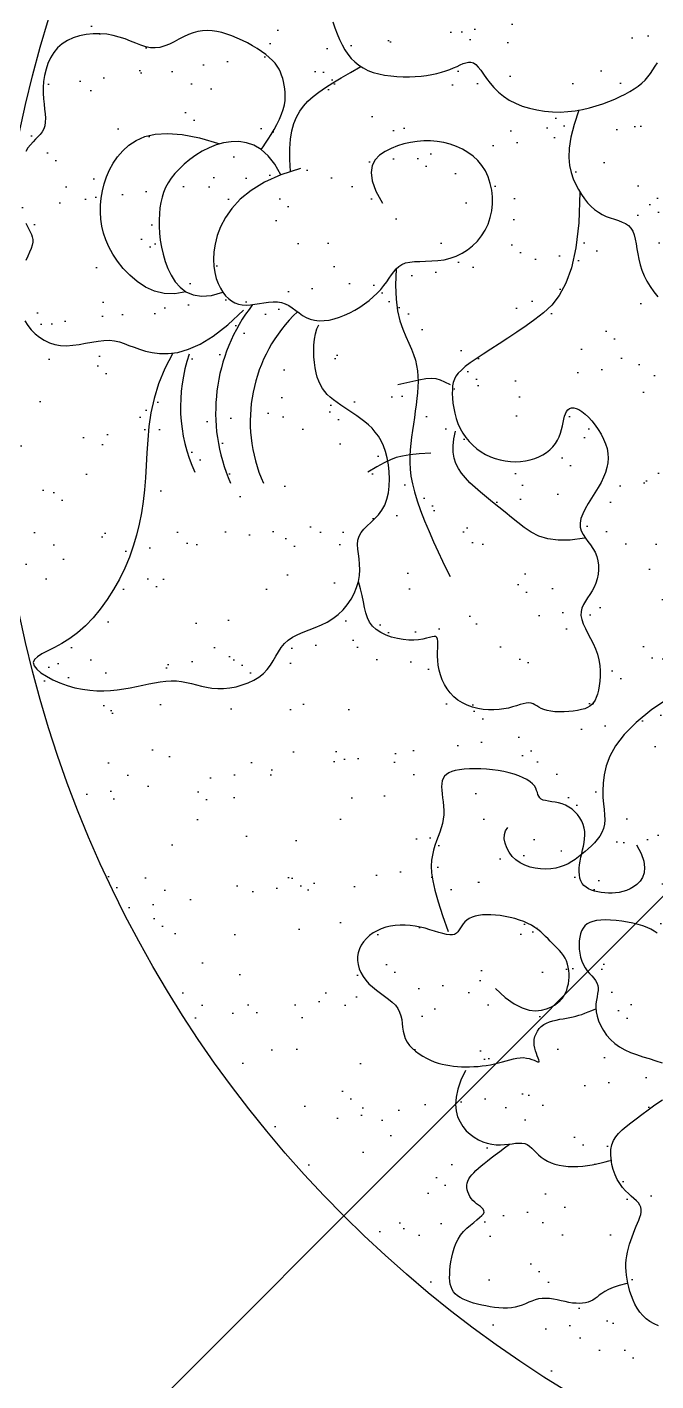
# Model space of a CAD drawing. Extents: x -747 to 1683, y 3278 to 5498.
# Drawn here: x 227.6 to 364.5, y 4441.2 to 4735.7 of the extents above; entities that cross this region are included whole.
import ezdxf

# ---------------------------------------------------------------- set-up
doc = ezdxf.new("R2010")
doc.units = 0
doc.header["$MEASUREMENT"] = 0
doc.layers.add('3', color=3, linetype='CONTINUOUS')
doc.layers.add('BH', color=3, linetype='CONTINUOUS')

msp = doc.modelspace()

# ---------------------------------------------------------------- hatches: boundary and pattern name
at = {"layer": 'BH'}
h = msp.add_hatch(dxfattribs=at)
h.set_pattern_fill('AR-RROOF', color=256, scale=400, angle=45, style=0)
h.set_pattern_definition([(45, (-34099.74, 3331.8), (339.4113, 905.0967), [6000, -800, 2000, -400]), (45, (-33865, 3849.4), (-659.0235, 93.338), [1200, -132, 2400, -300]), (45, (-34198.73, 3713.65), (1281.2775, 1660.2867), [3200, -560, 1600, -400])])
h.paths.add_polyline_path([(148.37, 4308.44), (788.37, 4308.44), (788.37, 5038.44), (148.37, 5038.44)])
h = msp.add_hatch(dxfattribs=at)
h.set_pattern_fill('AR-SAND', color=256, scale=10, style=0)
h.set_pattern_definition([(37.5, (36.643, 140.413), (-0.629934, 19.26824), [0, -15.2, 0, -17, 0, -16.25]), (7.5, (36.643, 140.413), (17.69777, 28.22146), [0, -8.2, 0, -13.7, 0, -5.25]), (327.5, (24.343, 140.413), (31.14142, 0.05659), [0, -5, 0, -18, 0, -23.5]), (317.5, (24.343, 140.413), (30.06127, 8.77676), [0, -2.5, 0, -11.8, 0, -13.5])])
edge = h.paths.add_edge_path()
edge.add_arc((479.82, 4660.38), 259.18, 0, 360)

# ---------------------------------------------------------------- linework, layer by layer
at = {"layer": '3'}
for points in [[(294.16, 4736.91), (294.61, 4735.56), (295.11, 4734.25), (295.65, 4733.01), (296.22, 4731.85), (296.83, 4730.79), (297.49, 4729.82), (298.2, 4728.94), (298.99, 4728.15), (299.84, 4727.45), (300.78, 4726.84), (301.82, 4726.32), (302.96, 4725.89), (304.18, 4725.55), (305.46, 4725.29), (306.79, 4725.1), (308.15, 4724.98), (309.5, 4724.92), (310.85, 4724.93), (312.15, 4724.99), (313.41, 4725.09), (314.61, 4725.24), (315.74, 4725.44), (316.82, 4725.66), (317.83, 4725.92), (318.78, 4726.21), (319.67, 4726.52), (320.48, 4726.84), (321.23, 4727.18), (321.92, 4727.5), (322.55, 4727.78), (323.15, 4727.99), (323.71, 4728.11), (324.26, 4728.1), (324.79, 4727.93), (325.31, 4727.58), (325.85, 4727.04), (326.41, 4726.33), (327.02, 4725.48), (327.68, 4724.55), (328.43, 4723.56), (329.28, 4722.56), (330.24, 4721.59), (331.34, 4720.68), (332.58, 4719.87), (333.95, 4719.16), (335.44, 4718.56), (337.01, 4718.08), (338.64, 4717.7), (340.31, 4717.44), (342, 4717.29), (343.68, 4717.26), (345.34, 4717.35), (346.96, 4717.53), (348.54, 4717.81), (350.07, 4718.17), (351.55, 4718.59), (352.96, 4719.06), (354.31, 4719.56), (355.57, 4720.08), (356.76, 4720.62), (357.86, 4721.16), (358.88, 4721.72), (359.82, 4722.3), (360.68, 4722.91), (361.46, 4723.54), (362.16, 4724.21), (362.79, 4724.91), (363.34, 4725.65), (363.85, 4726.42), (364.35, 4727.21), (364.89, 4727.99)], [(278.58, 4709.1), (279.01, 4709.71), (279.54, 4710.48), (280.14, 4711.39), (280.78, 4712.39), (281.42, 4713.46), (282.03, 4714.57), (282.59, 4715.69), (283.05, 4716.78), (283.4, 4717.83), (283.64, 4718.82), (283.78, 4719.77), (283.83, 4720.67), (283.81, 4721.53), (283.74, 4722.34), (283.61, 4723.13), (283.45, 4723.87), (283.27, 4724.58), (283.05, 4725.27), (282.79, 4725.94), (282.47, 4726.59), (282.07, 4727.23), (281.6, 4727.86), (281.03, 4728.49), (280.36, 4729.13), (279.58, 4729.78), (278.69, 4730.43), (277.72, 4731.07), (276.68, 4731.69), (275.6, 4732.29), (274.49, 4732.85), (273.36, 4733.36), (272.23, 4733.82), (271.13, 4734.22), (270.04, 4734.54), (268.97, 4734.78), (267.91, 4734.94), (266.87, 4734.99), (265.83, 4734.95), (264.79, 4734.79), (263.76, 4734.51), (262.73, 4734.11), (261.7, 4733.62), (260.67, 4733.08), (259.64, 4732.55), (258.61, 4732.05), (257.58, 4731.63), (256.55, 4731.33), (255.52, 4731.19), (254.49, 4731.24), (253.45, 4731.46), (252.38, 4731.8), (251.29, 4732.22), (250.15, 4732.68), (248.95, 4733.15), (247.7, 4733.58), (246.36, 4733.93), (244.95, 4734.17), (243.49, 4734.29), (241.99, 4734.28), (240.51, 4734.13), (239.06, 4733.85), (237.69, 4733.42), (236.41, 4732.84), (235.26, 4732.1), (234.26, 4731.21), (233.42, 4730.19), (232.73, 4729.05), (232.17, 4727.83), (231.74, 4726.55), (231.43, 4725.24), (231.23, 4723.92), (231.14, 4722.61), (231.14, 4721.35), (231.21, 4720.13), (231.32, 4718.98), (231.44, 4717.88), (231.54, 4716.86), (231.6, 4715.91), (231.59, 4715.04), (231.48, 4714.26), (231.25, 4713.58), (230.91, 4712.97), (230.48, 4712.4), (229.99, 4711.86), (229.46, 4711.32), (228.91, 4710.76), (228.35, 4710.15), (227.82, 4709.46), (227.33, 4708.69)], [(284.99, 4704.3), (284.83, 4706.96), (284.83, 4709.31), (284.97, 4711.36), (285.26, 4713.17), (285.69, 4714.76), (286.26, 4716.16), (286.97, 4717.41), (287.8, 4718.55), (288.77, 4719.61), (289.88, 4720.62), (291.15, 4721.6), (292.59, 4722.59), (294.21, 4723.61), (296.03, 4724.69), (298.06, 4725.86), (300.31, 4727.15)], [(347.75, 4717.67), (346.71, 4714.51), (346.03, 4711.77), (345.68, 4709.4), (345.6, 4707.36), (345.75, 4705.6), (346.08, 4704.07), (346.54, 4702.72), (347.08, 4701.5), (347.67, 4700.37), (348.3, 4699.33), (348.97, 4698.37), (349.67, 4697.5), (350.41, 4696.73), (351.18, 4696.04), (352, 4695.45), (352.84, 4694.96), (353.72, 4694.56), (354.61, 4694.22), (355.5, 4693.93), (356.36, 4693.64), (357.16, 4693.33), (357.9, 4692.98), (358.55, 4692.54), (359.09, 4691.99), (359.5, 4691.31), (359.81, 4690.51), (360.04, 4689.6), (360.23, 4688.6), (360.4, 4687.53), (360.58, 4686.4), (360.8, 4685.23), (361.1, 4684.04), (361.48, 4682.84), (361.96, 4681.64), (362.55, 4680.46), (363.25, 4679.29), (364.06, 4678.15), (364.98, 4677.04)], [(262.21, 4678.16), (259.78, 4677.71), (257.49, 4677.78), (255.37, 4678.3), (253.4, 4679.18), (251.61, 4680.36), (250, 4681.74), (248.57, 4683.25), (247.34, 4684.82), (246.3, 4686.37), (245.44, 4687.9), (244.77, 4689.42), (244.25, 4690.93), (243.89, 4692.43), (243.67, 4693.94), (243.59, 4695.46), (243.62, 4697), (243.76, 4698.55), (244.01, 4700.11), (244.4, 4701.66), (244.91, 4703.19), (245.57, 4704.69), (246.38, 4706.14), (247.34, 4707.52), (248.48, 4708.83), (249.8, 4710.04), (251.37, 4711.09), (253.25, 4711.92), (255.5, 4712.45), (258.19, 4712.62), (261.4, 4712.37), (265.18, 4711.63), (269.6, 4710.32)], [(282.85, 4703.59), (281.55, 4705.91), (280.13, 4707.73), (278.61, 4709.08), (277.02, 4710.02), (275.39, 4710.59), (273.72, 4710.84), (272.05, 4710.81), (270.4, 4710.55), (268.79, 4710.09), (267.24, 4709.48), (265.76, 4708.73), (264.36, 4707.87), (263.05, 4706.93), (261.85, 4705.93), (260.77, 4704.89), (259.82, 4703.86), (259.01, 4702.84), (258.33, 4701.83), (257.78, 4700.81), (257.34, 4699.77), (257, 4698.7), (256.74, 4697.58), (256.56, 4696.4), (256.45, 4695.14), (256.39, 4693.8), (256.4, 4692.39), (256.47, 4690.92), (256.63, 4689.4), (256.88, 4687.86), (257.23, 4686.31), (257.69, 4684.76), (258.27, 4683.23), (258.99, 4681.74), (259.86, 4680.35), (260.92, 4679.14), (262.21, 4678.16), (263.76, 4677.5), (265.59, 4677.21), (267.75, 4677.37), (270.25, 4678.05)], [(287.12, 4705), (282.85, 4703.59), (279.3, 4701.97), (276.38, 4700.19), (274.04, 4698.28), (272.2, 4696.3), (270.79, 4694.29), (269.76, 4692.3), (269.03, 4690.36), (268.54, 4688.53), (268.27, 4686.81), (268.18, 4685.2), (268.26, 4683.7), (268.47, 4682.33), (268.8, 4681.07), (269.23, 4679.94), (269.72, 4678.93), (270.25, 4678.05), (270.83, 4677.29), (271.46, 4676.66), (272.13, 4676.15), (272.86, 4675.76), (273.63, 4675.49), (274.45, 4675.32), (275.32, 4675.27), (276.25, 4675.32), (277.22, 4675.44), (278.2, 4675.6), (279.2, 4675.77), (280.2, 4675.91), (281.17, 4675.99), (282.11, 4675.98), (282.99, 4675.84), (283.82, 4675.55), (284.61, 4675.14), (285.36, 4674.64), (286.1, 4674.1), (286.85, 4673.54), (287.61, 4673.01), (288.42, 4672.54), (289.29, 4672.18), (290.23, 4671.95), (291.23, 4671.85), (292.28, 4671.87), (293.37, 4672.01), (294.49, 4672.25), (295.62, 4672.6), (296.75, 4673.03), (297.88, 4673.55), (298.98, 4674.15), (300.05, 4674.8), (301.09, 4675.52), (302.07, 4676.27), (302.99, 4677.06), (303.85, 4677.86), (304.63, 4678.68), (305.32, 4679.5), (305.92, 4680.31), (306.45, 4681.09), (306.95, 4681.83), (307.45, 4682.52), (307.97, 4683.13), (308.55, 4683.67), (309.22, 4684.1), (310.01, 4684.42), (310.94, 4684.62), (312, 4684.72), (313.16, 4684.77), (314.4, 4684.8), (315.71, 4684.85), (317.05, 4684.95), (318.4, 4685.13), (319.74, 4685.45), (321.05, 4685.91), (322.32, 4686.53), (323.52, 4687.29), (324.63, 4688.18), (325.66, 4689.19), (326.57, 4690.32), (327.35, 4691.55), (327.98, 4692.88), (328.46, 4694.29), (328.78, 4695.76), (328.94, 4697.27), (328.94, 4698.78), (328.79, 4700.28), (328.48, 4701.74), (328.02, 4703.13), (327.41, 4704.43), (326.65, 4705.61), (325.76, 4706.68), (324.74, 4707.63), (323.62, 4708.46), (322.41, 4709.17), (321.12, 4709.77), (319.77, 4710.25), (318.37, 4710.61), (316.94, 4710.85), (315.48, 4710.97), (314.02, 4710.98), (312.55, 4710.88), (311.09, 4710.66), (309.65, 4710.33), (308.24, 4709.89), (306.86, 4709.35), (305.55, 4708.69), (304.37, 4707.88), (303.41, 4706.87), (302.76, 4705.63), (302.51, 4704.11), (302.73, 4702.27), (303.53, 4700.07), (304.97, 4697.45)], [(347.99, 4699.85), (347.73, 4693.14), (347.1, 4687.71), (346.16, 4683.39), (344.95, 4679.99), (343.5, 4677.34), (341.87, 4675.27), (340.08, 4673.59), (338.2, 4672.12), (336.25, 4670.72), (334.28, 4669.37), (332.32, 4668.07), (330.42, 4666.83), (328.61, 4665.67), (326.93, 4664.58), (325.41, 4663.58), (324.1, 4662.67), (323.02, 4661.86), (322.17, 4661.12), (321.5, 4660.44), (321, 4659.78), (320.65, 4659.12), (320.42, 4658.44), (320.28, 4657.71), (320.22, 4656.9), (320.2, 4655.99), (320.24, 4655), (320.34, 4653.95), (320.5, 4652.85), (320.74, 4651.73), (321.04, 4650.61), (321.43, 4649.51), (321.91, 4648.44), (322.48, 4647.42), (323.13, 4646.47), (323.87, 4645.58), (324.68, 4644.75), (325.55, 4644.01), (326.48, 4643.34), (327.46, 4642.76), (328.49, 4642.27), (329.55, 4641.87), (330.64, 4641.56), (331.74, 4641.34), (332.86, 4641.21), (333.96, 4641.17), (335.06, 4641.22), (336.12, 4641.35), (337.15, 4641.57), (338.14, 4641.87), (339.07, 4642.25), (339.94, 4642.71), (340.74, 4643.22), (341.47, 4643.8), (342.11, 4644.44), (342.67, 4645.12), (343.13, 4645.85), (343.49, 4646.61), (343.77, 4647.4), (343.99, 4648.18), (344.16, 4648.96), (344.31, 4649.71), (344.46, 4650.41), (344.62, 4651.06), (344.82, 4651.62), (345.07, 4652.1), (345.38, 4652.47), (345.75, 4652.73), (346.17, 4652.88), (346.64, 4652.9), (347.18, 4652.78), (347.76, 4652.53), (348.41, 4652.12), (349.11, 4651.56), (349.83, 4650.86), (350.57, 4650.05), (351.3, 4649.15), (351.98, 4648.17), (352.61, 4647.15), (353.15, 4646.1), (353.59, 4645.05), (353.9, 4644.02), (354.08, 4642.99), (354.13, 4641.97), (354.06, 4640.95), (353.87, 4639.92), (353.56, 4638.87), (353.13, 4637.8), (352.59, 4636.69), (351.95, 4635.56), (351.23, 4634.4), (350.5, 4633.24), (349.78, 4632.08), (349.13, 4630.95), (348.59, 4629.85), (348.2, 4628.81), (348.01, 4627.84), (348.05, 4626.94), (348.29, 4626.11), (348.67, 4625.33), (349.17, 4624.58), (349.72, 4623.83), (350.29, 4623.08), (350.83, 4622.3), (351.3, 4621.47), (351.65, 4620.58), (351.88, 4619.64), (352.01, 4618.67), (352.02, 4617.69), (351.93, 4616.7), (351.75, 4615.73), (351.47, 4614.79), (351.1, 4613.91), (350.65, 4613.08), (350.16, 4612.3), (349.65, 4611.55), (349.17, 4610.82), (348.75, 4610.09), (348.42, 4609.34), (348.23, 4608.56), (348.21, 4607.74), (348.38, 4606.85), (348.71, 4605.9), (349.17, 4604.89), (349.7, 4603.84), (350.28, 4602.75), (350.84, 4601.62), (351.36, 4600.46), (351.8, 4599.28), (352.11, 4598.08), (352.3, 4596.87), (352.39, 4595.69), (352.39, 4594.54), (352.32, 4593.44), (352.19, 4592.41), (352.01, 4591.46), (351.8, 4590.62), (351.56, 4589.89), (351.29, 4589.28), (350.98, 4588.76), (350.61, 4588.33), (350.17, 4587.97), (349.65, 4587.68), (349.04, 4587.44), (348.31, 4587.24), (347.47, 4587.06), (346.54, 4586.92), (345.55, 4586.82), (344.54, 4586.76), (343.53, 4586.75), (342.55, 4586.79), (341.65, 4586.88), (340.84, 4587.04), (340.15, 4587.25), (339.57, 4587.51), (339.07, 4587.79), (338.62, 4588.07), (338.2, 4588.32), (337.78, 4588.53), (337.34, 4588.68), (336.85, 4588.73), (336.29, 4588.68), (335.66, 4588.54), (334.95, 4588.33), (334.18, 4588.09), (333.33, 4587.84), (332.41, 4587.59), (331.43, 4587.39), (330.38, 4587.24), (329.27, 4587.17), (328.11, 4587.18), (326.93, 4587.29), (325.75, 4587.5), (324.58, 4587.8), (323.46, 4588.2), (322.39, 4588.71), (321.41, 4589.33), (320.53, 4590.05), (319.75, 4590.87), (319.07, 4591.77), (318.49, 4592.73), (318, 4593.74), (317.62, 4594.78), (317.33, 4595.84), (317.13, 4596.89), (317.02, 4597.92), (316.99, 4598.91), (316.99, 4599.85), (317.02, 4600.71), (317.04, 4601.47), (317.03, 4602.11), (316.97, 4602.61), (316.83, 4602.96), (316.59, 4603.14), (316.25, 4603.17), (315.8, 4603.1), (315.24, 4602.96), (314.56, 4602.78), (313.78, 4602.6), (312.87, 4602.44), (311.85, 4602.36), (310.71, 4602.38), (309.5, 4602.49), (308.24, 4602.71), (306.99, 4603.04), (305.78, 4603.47), (304.66, 4604.01), (303.66, 4604.65), (302.84, 4605.4), (302.2, 4606.25), (301.74, 4607.21), (301.39, 4608.28), (301.11, 4609.45), (300.85, 4610.72), (300.57, 4612.09), (300.23, 4613.56), (299.77, 4615.12)], [(227.36, 4693.11), (227.7, 4692.39), (228.03, 4691.75), (228.32, 4691.17), (228.56, 4690.62), (228.74, 4690.09), (228.84, 4689.54), (228.84, 4688.95), (228.73, 4688.31), (228.5, 4687.58), (228.17, 4686.77), (227.77, 4685.9), (227.33, 4684.96)], [(307.97, 4683.13), (307.83, 4679.59), (307.95, 4676.57), (308.29, 4674.01), (308.79, 4671.84), (309.4, 4669.99), (310.06, 4668.4), (310.71, 4666.99), (311.3, 4665.7), (311.79, 4664.48), (312.16, 4663.29), (312.44, 4662.12), (312.63, 4660.97), (312.73, 4659.81), (312.77, 4658.64), (312.73, 4657.44), (312.65, 4656.2), (312.51, 4654.9), (312.34, 4653.56), (312.15, 4652.19), (311.94, 4650.79), (311.72, 4649.37), (311.51, 4647.96), (311.32, 4646.55), (311.15, 4645.15), (311.02, 4643.78), (310.95, 4642.41), (310.95, 4641.01), (311.03, 4639.56), (311.21, 4638.03), (311.52, 4636.39), (311.96, 4634.61), (312.55, 4632.66), (313.3, 4630.55), (314.17, 4628.31), (315.13, 4626.01), (316.13, 4623.74), (317.14, 4621.55), (318.09, 4619.52), (318.97, 4617.71), (319.72, 4616.19)], [(227.13, 4671.84), (227.79, 4670.83), (228.54, 4669.89), (229.39, 4669.02), (230.34, 4668.25), (231.37, 4667.59), (232.48, 4667.06), (233.66, 4666.68), (234.92, 4666.46), (236.23, 4666.42), (237.59, 4666.51), (238.98, 4666.7), (240.37, 4666.95), (241.74, 4667.2), (243.08, 4667.43), (244.36, 4667.58), (245.56, 4667.61), (246.68, 4667.49), (247.73, 4667.24), (248.77, 4666.9), (249.81, 4666.5), (250.9, 4666.07), (252.08, 4665.64), (253.38, 4665.24), (254.83, 4664.92), (256.48, 4664.71), (258.33, 4664.69), (260.41, 4664.97), (262.73, 4665.64), (265.31, 4666.79), (268.16, 4668.53), (271.3, 4670.94), (274.75, 4674.13)], [(259.37, 4664.83), (257.59, 4661.43), (256.25, 4658.13), (255.27, 4654.93), (254.6, 4651.83), (254.16, 4648.83), (253.89, 4645.91), (253.72, 4643.08), (253.58, 4640.34), (253.41, 4637.67), (253.18, 4635.07), (252.89, 4632.53), (252.52, 4630.04), (252.05, 4627.59), (251.46, 4625.17), (250.75, 4622.78), (249.89, 4620.39), (248.88, 4618), (247.73, 4615.65), (246.44, 4613.36), (245.05, 4611.17), (243.55, 4609.1), (241.98, 4607.19), (240.33, 4605.47), (238.63, 4603.97), (236.91, 4602.7), (235.21, 4601.65), (233.59, 4600.77), (232.12, 4600.02), (230.86, 4599.36), (229.88, 4598.75), (229.23, 4598.14), (228.97, 4597.5), (229.15, 4596.79), (229.73, 4596.04), (230.64, 4595.27), (231.82, 4594.5), (233.22, 4593.76), (234.76, 4593.09), (236.38, 4592.5), (238.04, 4592.02), (239.66, 4591.68), (241.25, 4591.46), (242.81, 4591.36), (244.33, 4591.35), (245.81, 4591.43), (247.27, 4591.58), (248.69, 4591.78), (250.09, 4592.02), (251.46, 4592.3), (252.8, 4592.58), (254.11, 4592.85), (255.38, 4593.11), (256.63, 4593.31), (257.84, 4593.46), (259.01, 4593.54), (260.15, 4593.52), (261.26, 4593.39), (262.34, 4593.18), (263.41, 4592.92), (264.48, 4592.63), (265.58, 4592.35), (266.71, 4592.1), (267.88, 4591.92), (269.12, 4591.82), (270.42, 4591.85), (271.77, 4591.99), (273.13, 4592.24), (274.47, 4592.61), (275.77, 4593.08), (276.99, 4593.66), (278.1, 4594.33), (279.08, 4595.11), (279.9, 4595.97), (280.59, 4596.9), (281.2, 4597.87), (281.77, 4598.85), (282.34, 4599.82), (282.94, 4600.75), (283.64, 4601.61), (284.46, 4602.37), (285.43, 4603.03), (286.54, 4603.59), (287.76, 4604.11), (289.04, 4604.6), (290.36, 4605.11), (291.69, 4605.66), (292.98, 4606.3), (294.22, 4607.05), (295.37, 4607.94), (296.41, 4608.96), (297.34, 4610.08), (298.15, 4611.28), (298.83, 4612.54), (299.37, 4613.82), (299.77, 4615.12), (300, 4616.4), (300.07, 4617.65), (300.02, 4618.86), (299.9, 4620.02), (299.76, 4621.13), (299.64, 4622.18), (299.59, 4623.18), (299.66, 4624.11), (299.9, 4624.96), (300.33, 4625.75), (300.94, 4626.5), (301.66, 4627.23), (302.46, 4627.97), (303.29, 4628.77), (304.1, 4629.64), (304.84, 4630.61), (305.48, 4631.73), (305.96, 4633), (306.29, 4634.4), (306.48, 4635.89), (306.55, 4637.44), (306.49, 4639), (306.32, 4640.53), (306.04, 4642), (305.68, 4643.37), (305.22, 4644.61), (304.7, 4645.72), (304.1, 4646.72), (303.43, 4647.63), (302.72, 4648.45), (301.95, 4649.19), (301.14, 4649.89), (300.3, 4650.54), (299.43, 4651.16), (298.54, 4651.76), (297.65, 4652.34), (296.77, 4652.91), (295.92, 4653.48), (295.1, 4654.05), (294.33, 4654.63), (293.62, 4655.22), (292.99, 4655.82), (292.42, 4656.46), (291.93, 4657.14), (291.49, 4657.88), (291.12, 4658.68), (290.81, 4659.55), (290.55, 4660.52), (290.33, 4661.58), (290.17, 4662.75), (290.07, 4664), (290.03, 4665.28), (290.06, 4666.57), (290.18, 4667.82), (290.39, 4668.99), (290.7, 4670.06), (291.13, 4670.99)], [(308.36, 4657.99), (310.94, 4658.58), (312.91, 4659), (314.43, 4659.25), (315.61, 4659.33), (316.6, 4659.25), (317.53, 4659), (318.52, 4658.58), (319.72, 4657.99)], [(349.01, 4624.55), (345.9, 4624.11), (343.25, 4624.08), (341, 4624.4), (339.06, 4625.01), (337.38, 4625.84), (335.87, 4626.84), (334.48, 4627.94), (333.12, 4629.08), (331.74, 4630.21), (330.36, 4631.31), (328.98, 4632.4), (327.64, 4633.47), (326.35, 4634.53), (325.15, 4635.57), (324.04, 4636.61), (323.06, 4637.64), (322.22, 4638.67), (321.52, 4639.72), (320.99, 4640.81), (320.62, 4641.97), (320.42, 4643.23), (320.4, 4644.62), (320.56, 4646.14), (320.92, 4647.84)], [(315.54, 4643.06), (312.96, 4642.86), (310.95, 4642.66), (309.35, 4642.42), (307.99, 4642.09), (306.72, 4641.62), (305.37, 4640.96), (303.78, 4640.07), (301.79, 4638.88)], [(368.18, 4590.25), (363.68, 4587.28), (360.2, 4584.48), (357.6, 4581.85), (355.75, 4579.4), (354.5, 4577.11), (353.72, 4574.99), (353.28, 4573.04), (353.05, 4571.25), (352.98, 4569.61), (353.01, 4568.12), (353.12, 4566.75), (353.24, 4565.49), (353.35, 4564.34), (353.39, 4563.28), (353.32, 4562.3), (353.12, 4561.39), (352.78, 4560.54), (352.33, 4559.75), (351.78, 4559), (351.17, 4558.3), (350.5, 4557.63), (349.81, 4556.99), (349.1, 4556.37), (348.39, 4555.78), (347.68, 4555.2), (346.96, 4554.67), (346.21, 4554.17), (345.42, 4553.73), (344.58, 4553.34), (343.68, 4553.02), (342.71, 4552.78), (341.66, 4552.62), (340.55, 4552.55), (339.41, 4552.59), (338.26, 4552.73), (337.12, 4552.98), (336.03, 4553.37), (335.01, 4553.88), (334.07, 4554.53), (333.26, 4555.32), (332.58, 4556.22), (332.05, 4557.18), (331.69, 4558.18), (331.52, 4559.15), (331.54, 4560.07), (331.79, 4560.9), (332.28, 4561.58)], [(360.34, 4557.81), (361.33, 4555.92), (361.89, 4554.29), (362.08, 4552.9), (361.98, 4551.72), (361.62, 4550.73), (361.08, 4549.91), (360.41, 4549.23), (359.67, 4548.69), (358.9, 4548.25), (358.13, 4547.91), (357.34, 4547.66), (356.56, 4547.48), (355.77, 4547.38), (354.98, 4547.33), (354.19, 4547.34), (353.41, 4547.39), (352.65, 4547.47), (351.9, 4547.6), (351.18, 4547.76), (350.5, 4547.98), (349.88, 4548.25), (349.33, 4548.59), (348.85, 4548.98), (348.47, 4549.45), (348.18, 4549.99), (347.98, 4550.6), (347.87, 4551.27), (347.83, 4551.98), (347.85, 4552.73), (347.92, 4553.51), (348.04, 4554.31), (348.2, 4555.11), (348.38, 4555.92), (348.56, 4556.73), (348.74, 4557.54), (348.89, 4558.34), (349.01, 4559.14), (349.06, 4559.93), (349.03, 4560.72), (348.92, 4561.49), (348.7, 4562.26), (348.37, 4563.01), (347.96, 4563.73), (347.47, 4564.4), (346.9, 4565.02), (346.27, 4565.58), (345.59, 4566.05), (344.87, 4566.44), (344.11, 4566.73), (343.34, 4566.94), (342.58, 4567.09), (341.84, 4567.21), (341.15, 4567.32), (340.53, 4567.44), (339.99, 4567.58), (339.56, 4567.78), (339.25, 4568.06), (339.03, 4568.39), (338.86, 4568.78), (338.72, 4569.21), (338.56, 4569.67), (338.36, 4570.15), (338.07, 4570.63), (337.67, 4571.11), (337.13, 4571.57), (336.44, 4572.01), (335.63, 4572.43), (334.72, 4572.82), (333.7, 4573.17), (332.6, 4573.49), (331.43, 4573.76), (330.21, 4573.99), (328.94, 4574.16), (327.66, 4574.29), (326.38, 4574.36), (325.12, 4574.39), (323.92, 4574.36), (322.79, 4574.29), (321.76, 4574.16), (320.85, 4573.99), (320.08, 4573.76), (319.44, 4573.48), (318.92, 4573.14), (318.52, 4572.74), (318.23, 4572.28), (318.03, 4571.75), (317.92, 4571.15), (317.88, 4570.48), (317.91, 4569.74), (317.99, 4568.93), (318.09, 4568.07), (318.2, 4567.17), (318.29, 4566.24), (318.34, 4565.29), (318.33, 4564.33), (318.24, 4563.38), (318.06, 4562.44), (317.8, 4561.52), (317.48, 4560.59), (317.14, 4559.65), (316.78, 4558.69), (316.43, 4557.7), (316.11, 4556.68), (315.86, 4555.61), (315.68, 4554.47), (315.62, 4553.21), (315.7, 4551.75), (315.95, 4550.02), (316.41, 4547.94), (317.1, 4545.45), (318.06, 4542.48), (319.32, 4538.94)], [(329.58, 4526.54), (331.7, 4524.62), (333.64, 4523.25), (335.38, 4522.37), (336.95, 4521.89), (338.35, 4521.75), (339.6, 4521.86), (340.68, 4522.14), (341.63, 4522.54), (342.44, 4522.97), (343.13, 4523.44), (343.71, 4523.94), (344.18, 4524.47), (344.57, 4525.02), (344.88, 4525.62), (345.13, 4526.24), (345.32, 4526.9), (345.47, 4527.59), (345.57, 4528.3), (345.62, 4529.03), (345.62, 4529.76), (345.57, 4530.49), (345.46, 4531.21), (345.29, 4531.9), (345.05, 4532.56), (344.75, 4533.18), (344.39, 4533.76), (343.98, 4534.32), (343.53, 4534.85), (343.05, 4535.36), (342.56, 4535.87), (342.05, 4536.37), (341.54, 4536.87), (341.04, 4537.38), (340.53, 4537.89), (340, 4538.4), (339.45, 4538.91), (338.85, 4539.39), (338.2, 4539.87), (337.48, 4540.32), (336.68, 4540.74), (335.8, 4541.12), (334.84, 4541.47), (333.82, 4541.78), (332.77, 4542.05), (331.7, 4542.27), (330.64, 4542.44), (329.59, 4542.56), (328.59, 4542.62), (327.64, 4542.63), (326.75, 4542.57), (325.93, 4542.46), (325.18, 4542.3), (324.5, 4542.08), (323.89, 4541.8), (323.37, 4541.47), (322.92, 4541.1), (322.55, 4540.67), (322.25, 4540.22), (321.97, 4539.76), (321.71, 4539.32), (321.42, 4538.92), (321.1, 4538.59), (320.71, 4538.35), (320.22, 4538.22), (319.63, 4538.22), (318.92, 4538.32), (318.13, 4538.52), (317.25, 4538.77), (316.31, 4539.06), (315.31, 4539.37), (314.27, 4539.67), (313.21, 4539.93), (312.12, 4540.13), (311.02, 4540.28), (309.93, 4540.35), (308.84, 4540.35), (307.77, 4540.28), (306.73, 4540.13), (305.72, 4539.89), (304.75, 4539.57), (303.83, 4539.15), (302.98, 4538.65), (302.19, 4538.08), (301.49, 4537.43), (300.88, 4536.73), (300.37, 4535.98), (299.98, 4535.18), (299.71, 4534.36), (299.58, 4533.5), (299.57, 4532.63), (299.69, 4531.76), (299.94, 4530.88), (300.3, 4530.02), (300.77, 4529.19), (301.36, 4528.38), (302.05, 4527.62), (302.84, 4526.9), (303.69, 4526.22), (304.58, 4525.56), (305.47, 4524.92), (306.32, 4524.28), (307.11, 4523.62), (307.8, 4522.94), (308.35, 4522.22), (308.74, 4521.46), (309.01, 4520.66), (309.18, 4519.82), (309.29, 4518.98), (309.39, 4518.13), (309.51, 4517.28), (309.69, 4516.46), (309.97, 4515.66), (310.37, 4514.91), (310.89, 4514.2), (311.51, 4513.54), (312.2, 4512.92), (312.97, 4512.36), (313.77, 4511.85), (314.61, 4511.39), (315.45, 4510.99), (316.29, 4510.65), (317.13, 4510.36), (317.96, 4510.13), (318.79, 4509.94), (319.63, 4509.79), (320.48, 4509.68), (321.33, 4509.6), (322.2, 4509.55), (323.09, 4509.53), (323.98, 4509.54), (324.89, 4509.57), (325.8, 4509.63), (326.71, 4509.72), (327.61, 4509.84), (328.51, 4510), (329.4, 4510.18), (330.27, 4510.4), (331.11, 4510.63), (331.94, 4510.87), (332.75, 4511.09), (333.53, 4511.29), (334.28, 4511.43), (335, 4511.52), (335.69, 4511.53), (336.35, 4511.45), (336.96, 4511.31), (337.52, 4511.14), (338.01, 4510.95), (338.43, 4510.77), (338.76, 4510.65), (338.99, 4510.59), (339.11, 4510.63), (339.12, 4510.79), (339.04, 4511.07), (338.9, 4511.44), (338.71, 4511.89), (338.5, 4512.41), (338.3, 4512.98), (338.14, 4513.59), (338.03, 4514.23), (338.01, 4514.87), (338.06, 4515.51), (338.2, 4516.14), (338.43, 4516.74), (338.73, 4517.31), (339.11, 4517.84), (339.57, 4518.31), (340.1, 4518.72), (340.71, 4519.05), (341.38, 4519.32), (342.09, 4519.54), (342.84, 4519.72), (343.6, 4519.87), (344.36, 4520), (345.1, 4520.12), (345.81, 4520.25), (346.49, 4520.39), (347.13, 4520.55), (347.76, 4520.74), (348.41, 4520.95), (349.09, 4521.2), (349.81, 4521.47), (350.6, 4521.78), (351.48, 4522.13)], [(364.78, 4538.6), (364.14, 4539.04), (363.42, 4539.46), (362.61, 4539.84), (361.69, 4540.2), (360.65, 4540.52), (359.52, 4540.8), (358.33, 4541.04), (357.1, 4541.23), (355.88, 4541.37), (354.68, 4541.46), (353.55, 4541.49), (352.52, 4541.45), (351.6, 4541.35), (350.8, 4541.18), (350.12, 4540.94), (349.54, 4540.61), (349.05, 4540.21), (348.66, 4539.72), (348.34, 4539.15), (348.11, 4538.49), (347.94, 4537.74), (347.84, 4536.92), (347.81, 4536.05), (347.85, 4535.15), (347.96, 4534.25), (348.15, 4533.37), (348.4, 4532.53), (348.74, 4531.75), (349.14, 4531.05), (349.6, 4530.42), (350.07, 4529.84), (350.55, 4529.3), (350.99, 4528.79), (351.38, 4528.29), (351.69, 4527.78), (351.89, 4527.26), (351.96, 4526.7), (351.93, 4526.11), (351.83, 4525.47), (351.71, 4524.79), (351.58, 4524.05), (351.48, 4523.26), (351.45, 4522.42), (351.53, 4521.51), (351.73, 4520.53), (352.06, 4519.52), (352.52, 4518.48), (353.11, 4517.45), (353.81, 4516.45), (354.63, 4515.5), (355.57, 4514.63), (356.61, 4513.87), (357.75, 4513.22), (358.99, 4512.67), (360.3, 4512.18), (361.66, 4511.74), (363.07, 4511.32), (364.5, 4510.87), (365.93, 4510.38)], [(323.1, 4508.74), (322.07, 4506.62), (321.38, 4504.69), (321.01, 4502.93), (320.9, 4501.35), (321.04, 4499.93), (321.37, 4498.66), (321.88, 4497.53), (322.52, 4496.52), (323.25, 4495.64), (324.07, 4494.87), (324.95, 4494.21), (325.88, 4493.67), (326.84, 4493.24), (327.82, 4492.91), (328.8, 4492.69), (329.76, 4492.57), (330.68, 4492.55), (331.57, 4492.6), (332.42, 4492.69), (333.23, 4492.81), (333.99, 4492.9), (334.7, 4492.96), (335.36, 4492.95), (335.96, 4492.84), (336.51, 4492.61), (337.02, 4492.28), (337.5, 4491.87), (337.98, 4491.4), (338.47, 4490.9), (338.99, 4490.39), (339.56, 4489.89), (340.19, 4489.42), (340.91, 4489.02), (341.7, 4488.67), (342.55, 4488.38), (343.47, 4488.15), (344.43, 4487.98), (345.43, 4487.88), (346.47, 4487.83), (347.52, 4487.85), (348.59, 4487.93), (349.65, 4488.06), (350.69, 4488.23), (351.69, 4488.43), (352.63, 4488.64), (353.5, 4488.85), (354.27, 4489.05), (354.93, 4489.23)], [(365.07, 4453.21), (364.12, 4453.64), (363.23, 4454.14), (362.41, 4454.74), (361.68, 4455.42), (361.04, 4456.18), (360.47, 4457.01), (359.98, 4457.88), (359.56, 4458.79), (359.2, 4459.72), (358.89, 4460.65), (358.63, 4461.57), (358.42, 4462.46), (358.25, 4463.34), (358.12, 4464.2), (358.04, 4465.05), (358, 4465.89), (358.01, 4466.72), (358.07, 4467.56), (358.18, 4468.4), (358.34, 4469.24), (358.54, 4470.09), (358.78, 4470.93), (359.05, 4471.77), (359.34, 4472.58), (359.64, 4473.37), (359.94, 4474.14), (360.25, 4474.87), (360.55, 4475.55), (360.82, 4476.2), (361.05, 4476.81), (361.23, 4477.39), (361.33, 4477.94), (361.35, 4478.47), (361.27, 4478.97), (361.06, 4479.45), (360.73, 4479.92), (360.28, 4480.38), (359.75, 4480.86), (359.16, 4481.38), (358.53, 4481.95), (357.89, 4482.58), (357.25, 4483.3), (356.65, 4484.12), (356.11, 4485.05), (355.64, 4486.07), (355.25, 4487.16), (354.96, 4488.28), (354.77, 4489.41), (354.69, 4490.52), (354.75, 4491.58), (354.94, 4492.57), (355.29, 4493.47), (355.78, 4494.29), (356.41, 4495.06), (357.18, 4495.82), (358.07, 4496.57), (359.09, 4497.36), (360.22, 4498.2), (361.47, 4499.13), (362.82, 4500.15), (364.32, 4501.24), (365.98, 4502.34)], [(358.18, 4462.38), (356.54, 4461.96), (355.23, 4461.53), (354.19, 4461.09), (353.38, 4460.65), (352.73, 4460.22), (352.21, 4459.82), (351.75, 4459.44), (351.3, 4459.1), (350.83, 4458.8), (350.31, 4458.55), (349.76, 4458.35), (349.17, 4458.2), (348.54, 4458.11), (347.87, 4458.07), (347.15, 4458.08), (346.4, 4458.15), (345.6, 4458.28), (344.78, 4458.45), (343.93, 4458.63), (343.07, 4458.81), (342.21, 4458.98), (341.36, 4459.1), (340.54, 4459.16), (339.74, 4459.14), (338.99, 4459.03), (338.26, 4458.83), (337.55, 4458.58), (336.85, 4458.3), (336.15, 4458), (335.43, 4457.71), (334.68, 4457.46), (333.89, 4457.25), (333.06, 4457.12), (332.19, 4457.06), (331.28, 4457.06), (330.35, 4457.11), (329.41, 4457.2), (328.47, 4457.34), (327.53, 4457.51), (326.61, 4457.7), (325.71, 4457.91), (324.85, 4458.14), (324.03, 4458.4), (323.26, 4458.68), (322.55, 4458.99), (321.9, 4459.33), (321.33, 4459.71), (320.85, 4460.13), (320.46, 4460.59), (320.15, 4461.09), (319.92, 4461.65), (319.76, 4462.25), (319.66, 4462.91), (319.62, 4463.63), (319.63, 4464.41), (319.68, 4465.25), (319.77, 4466.16), (319.9, 4467.11), (320.07, 4468.1), (320.31, 4469.1), (320.62, 4470.1), (321, 4471.08), (321.46, 4472.01), (322.02, 4472.89), (322.67, 4473.69), (323.39, 4474.43), (324.13, 4475.09), (324.87, 4475.7), (325.55, 4476.24), (326.16, 4476.73), (326.64, 4477.17), (326.97, 4477.56), (327.11, 4477.91), (327.09, 4478.23), (326.93, 4478.53), (326.66, 4478.82), (326.32, 4479.11), (325.92, 4479.41), (325.5, 4479.73), (325.08, 4480.08), (324.69, 4480.47), (324.34, 4480.89), (324.04, 4481.35), (323.79, 4481.82), (323.59, 4482.3), (323.45, 4482.8), (323.37, 4483.28), (323.37, 4483.76), (323.44, 4484.23), (323.59, 4484.68), (323.8, 4485.13), (324.09, 4485.57), (324.44, 4486.02), (324.86, 4486.48), (325.35, 4486.95), (325.89, 4487.45), (326.49, 4487.97), (327.16, 4488.52), (327.89, 4489.1), (328.69, 4489.72), (329.57, 4490.39), (330.52, 4491.12), (331.55, 4491.89), (332.67, 4492.73)]]:
    msp.add_lwpolyline(points, dxfattribs=at)
msp.add_circle((479.82, 4660.38), 259.18, dxfattribs=at)
for centre, radius, start, end in [((306.91, 4651.89), 38.24, 142.1139, 203.7286), ((309.12, 4649.94), 32.91, 133.489, 204.0919), ((295.44, 4653.21), 34.42, 160.759, 204.5817)]:
    msp.add_arc(centre, radius, start, end, dxfattribs=at)

doc.saveas('drawing.dxf')
